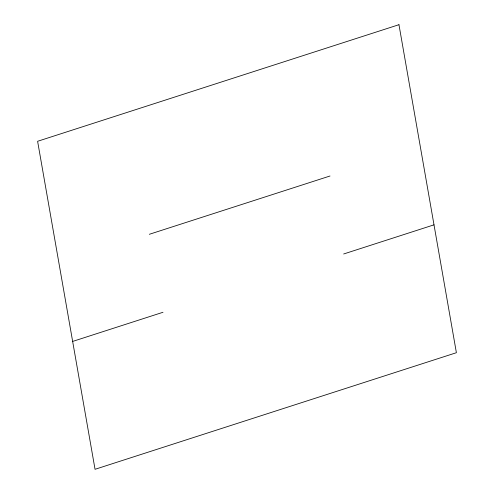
<?xml version="1.0" encoding="UTF-8"?>
<svg xmlns="http://www.w3.org/2000/svg" width="494" height="494" viewBox="0 0 494 494"><rect width="100%" height="100%" fill="white"/><g stroke="black" fill="none" stroke-linecap="round" stroke-linejoin="round"><path stroke-width="0.74" d="M149.33 234.292L330.011 176M72.649 341.428L162.989 312.282M343.663 253.984L434.004 224.838M398.961 24.7L37.606 141.29L95.039 469.3L456.394 352.71L398.961 24.7"/></g></svg>
